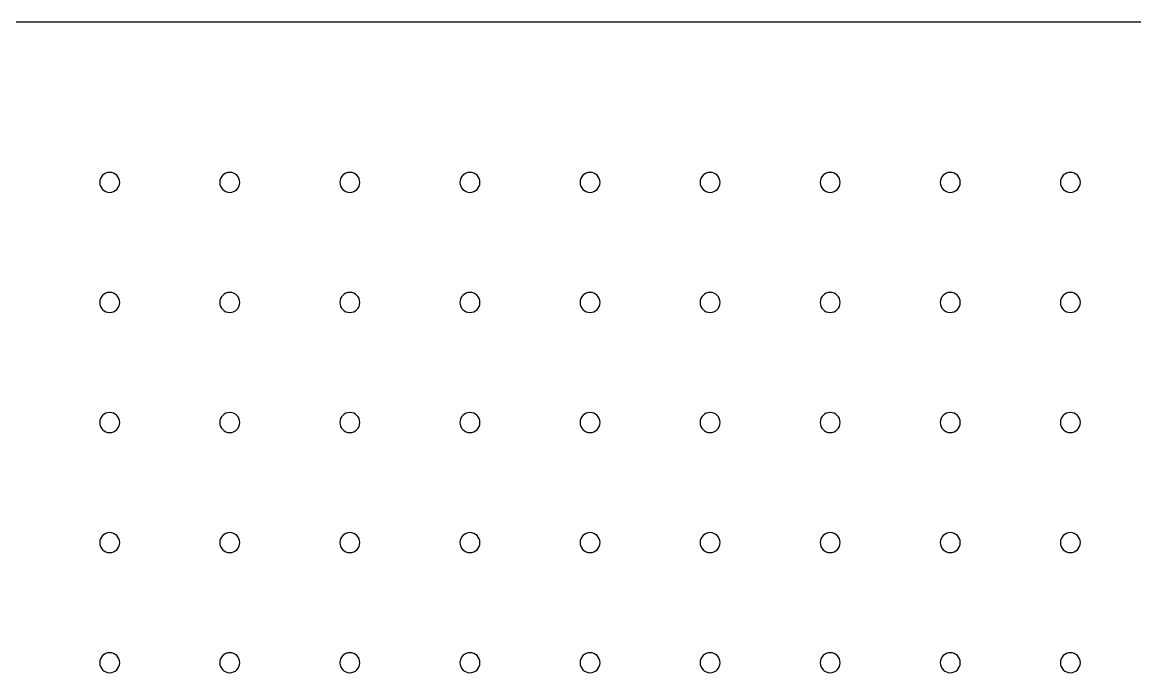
# Model space of a CAD drawing. Extents: x -215 to 2260, y -1591 to 611.
# Drawn here: x 81 to 358.9, y -459.5 to -297 of the extents above; entities that cross this region are included whole.
import ezdxf

# ---------------------------------------------------------------- set-up
doc = ezdxf.new("R2010")
doc.units = 0
doc.header["$MEASUREMENT"] = 0
doc.layers.get('0').update_dxf_attribs({"linetype": 'CONTINUOUS'})

# ---------------------------------------------------------------- blocks, each defined once
blk = doc.blocks.new('BLOCK_235')
at = {"color": 7}
blk.add_lwpolyline([(692.8, -296.99), (-187.2, -296.99)], dxfattribs=at)
blk = doc.blocks.new('BLOCK_605')
at = {"color": 7}
blk.add_open_spline([(345.3, -456.99), (345.3, -458.37), (344.18, -459.49), (342.8, -459.49), (341.42, -459.49), (340.3, -458.37), (340.3, -456.99), (340.3, -455.61), (341.42, -454.49), (342.8, -454.49), (344.18, -454.49), (345.3, -455.61), (345.3, -456.99), (345.3, -456.99), (345.3, -456.99), (345.3, -456.99)], degree=3, knots=[0, 0, 0, 0, 1, 1, 1, 2, 2, 2, 3, 3, 3, 4, 4, 4, 5, 5, 5, 5], dxfattribs=at)
blk = doc.blocks.new('BLOCK_606')
at = {"color": 7}
blk.add_open_spline([(315.3, -456.99), (315.3, -458.37), (314.18, -459.49), (312.8, -459.49), (311.42, -459.49), (310.3, -458.37), (310.3, -456.99), (310.3, -455.61), (311.42, -454.49), (312.8, -454.49), (314.18, -454.49), (315.3, -455.61), (315.3, -456.99), (315.3, -456.99), (315.3, -456.99), (315.3, -456.99)], degree=3, knots=[0, 0, 0, 0, 1, 1, 1, 2, 2, 2, 3, 3, 3, 4, 4, 4, 5, 5, 5, 5], dxfattribs=at)
blk = doc.blocks.new('BLOCK_607')
at = {"color": 7}
blk.add_open_spline([(285.3, -456.99), (285.3, -458.37), (284.18, -459.49), (282.8, -459.49), (281.42, -459.49), (280.3, -458.37), (280.3, -456.99), (280.3, -455.61), (281.42, -454.49), (282.8, -454.49), (284.18, -454.49), (285.3, -455.61), (285.3, -456.99), (285.3, -456.99), (285.3, -456.99), (285.3, -456.99)], degree=3, knots=[0, 0, 0, 0, 1, 1, 1, 2, 2, 2, 3, 3, 3, 4, 4, 4, 5, 5, 5, 5], dxfattribs=at)
blk = doc.blocks.new('BLOCK_608')
at = {"color": 7}
blk.add_open_spline([(255.3, -456.99), (255.3, -458.37), (254.18, -459.49), (252.8, -459.49), (251.42, -459.49), (250.3, -458.37), (250.3, -456.99), (250.3, -455.61), (251.42, -454.49), (252.8, -454.49), (254.18, -454.49), (255.3, -455.61), (255.3, -456.99), (255.3, -456.99), (255.3, -456.99), (255.3, -456.99)], degree=3, knots=[0, 0, 0, 0, 1, 1, 1, 2, 2, 2, 3, 3, 3, 4, 4, 4, 5, 5, 5, 5], dxfattribs=at)
blk = doc.blocks.new('BLOCK_609')
at = {"color": 7}
blk.add_open_spline([(225.3, -456.99), (225.3, -458.37), (224.18, -459.49), (222.8, -459.49), (221.42, -459.49), (220.3, -458.37), (220.3, -456.99), (220.3, -455.61), (221.42, -454.49), (222.8, -454.49), (224.18, -454.49), (225.3, -455.61), (225.3, -456.99), (225.3, -456.99), (225.3, -456.99), (225.3, -456.99)], degree=3, knots=[0, 0, 0, 0, 1, 1, 1, 2, 2, 2, 3, 3, 3, 4, 4, 4, 5, 5, 5, 5], dxfattribs=at)
blk = doc.blocks.new('BLOCK_610')
at = {"color": 7}
blk.add_open_spline([(195.3, -456.99), (195.3, -458.37), (194.18, -459.49), (192.8, -459.49), (191.42, -459.49), (190.3, -458.37), (190.3, -456.99), (190.3, -455.61), (191.42, -454.49), (192.8, -454.49), (194.18, -454.49), (195.3, -455.61), (195.3, -456.99), (195.3, -456.99), (195.3, -456.99), (195.3, -456.99)], degree=3, knots=[0, 0, 0, 0, 1, 1, 1, 2, 2, 2, 3, 3, 3, 4, 4, 4, 5, 5, 5, 5], dxfattribs=at)
blk = doc.blocks.new('BLOCK_611')
at = {"color": 7}
blk.add_open_spline([(165.3, -456.99), (165.3, -458.37), (164.18, -459.49), (162.8, -459.49), (161.42, -459.49), (160.3, -458.37), (160.3, -456.99), (160.3, -455.61), (161.42, -454.49), (162.8, -454.49), (164.18, -454.49), (165.3, -455.61), (165.3, -456.99), (165.3, -456.99), (165.3, -456.99), (165.3, -456.99)], degree=3, knots=[0, 0, 0, 0, 1, 1, 1, 2, 2, 2, 3, 3, 3, 4, 4, 4, 5, 5, 5, 5], dxfattribs=at)
blk = doc.blocks.new('BLOCK_612')
at = {"color": 7}
blk.add_open_spline([(135.3, -456.99), (135.3, -458.37), (134.18, -459.49), (132.8, -459.49), (131.42, -459.49), (130.3, -458.37), (130.3, -456.99), (130.3, -455.61), (131.42, -454.49), (132.8, -454.49), (134.18, -454.49), (135.3, -455.61), (135.3, -456.99), (135.3, -456.99), (135.3, -456.99), (135.3, -456.99)], degree=3, knots=[0, 0, 0, 0, 1, 1, 1, 2, 2, 2, 3, 3, 3, 4, 4, 4, 5, 5, 5, 5], dxfattribs=at)
blk = doc.blocks.new('BLOCK_613')
at = {"color": 7}
blk.add_open_spline([(105.3, -456.99), (105.3, -458.37), (104.18, -459.49), (102.8, -459.49), (101.42, -459.49), (100.3, -458.37), (100.3, -456.99), (100.3, -455.61), (101.42, -454.49), (102.8, -454.49), (104.18, -454.49), (105.3, -455.61), (105.3, -456.99), (105.3, -456.99), (105.3, -456.99), (105.3, -456.99)], degree=3, knots=[0, 0, 0, 0, 1, 1, 1, 2, 2, 2, 3, 3, 3, 4, 4, 4, 5, 5, 5, 5], dxfattribs=at)
blk = doc.blocks.new('BLOCK_632')
at = {"color": 7}
blk.add_open_spline([(345.3, -426.99), (345.3, -428.37), (344.18, -429.49), (342.8, -429.49), (341.42, -429.49), (340.3, -428.37), (340.3, -426.99), (340.3, -425.61), (341.42, -424.49), (342.8, -424.49), (344.18, -424.49), (345.3, -425.61), (345.3, -426.99), (345.3, -426.99), (345.3, -426.99), (345.3, -426.99)], degree=3, knots=[0, 0, 0, 0, 1, 1, 1, 2, 2, 2, 3, 3, 3, 4, 4, 4, 5, 5, 5, 5], dxfattribs=at)
blk = doc.blocks.new('BLOCK_633')
at = {"color": 7}
blk.add_open_spline([(315.3, -426.99), (315.3, -428.37), (314.18, -429.49), (312.8, -429.49), (311.42, -429.49), (310.3, -428.37), (310.3, -426.99), (310.3, -425.61), (311.42, -424.49), (312.8, -424.49), (314.18, -424.49), (315.3, -425.61), (315.3, -426.99), (315.3, -426.99), (315.3, -426.99), (315.3, -426.99)], degree=3, knots=[0, 0, 0, 0, 1, 1, 1, 2, 2, 2, 3, 3, 3, 4, 4, 4, 5, 5, 5, 5], dxfattribs=at)
blk = doc.blocks.new('BLOCK_634')
at = {"color": 7}
blk.add_open_spline([(285.3, -426.99), (285.3, -428.37), (284.18, -429.49), (282.8, -429.49), (281.42, -429.49), (280.3, -428.37), (280.3, -426.99), (280.3, -425.61), (281.42, -424.49), (282.8, -424.49), (284.18, -424.49), (285.3, -425.61), (285.3, -426.99), (285.3, -426.99), (285.3, -426.99), (285.3, -426.99)], degree=3, knots=[0, 0, 0, 0, 1, 1, 1, 2, 2, 2, 3, 3, 3, 4, 4, 4, 5, 5, 5, 5], dxfattribs=at)
blk = doc.blocks.new('BLOCK_635')
at = {"color": 7}
blk.add_open_spline([(255.3, -426.99), (255.3, -428.37), (254.18, -429.49), (252.8, -429.49), (251.42, -429.49), (250.3, -428.37), (250.3, -426.99), (250.3, -425.61), (251.42, -424.49), (252.8, -424.49), (254.18, -424.49), (255.3, -425.61), (255.3, -426.99), (255.3, -426.99), (255.3, -426.99), (255.3, -426.99)], degree=3, knots=[0, 0, 0, 0, 1, 1, 1, 2, 2, 2, 3, 3, 3, 4, 4, 4, 5, 5, 5, 5], dxfattribs=at)
blk = doc.blocks.new('BLOCK_636')
at = {"color": 7}
blk.add_open_spline([(225.3, -426.99), (225.3, -428.37), (224.18, -429.49), (222.8, -429.49), (221.42, -429.49), (220.3, -428.37), (220.3, -426.99), (220.3, -425.61), (221.42, -424.49), (222.8, -424.49), (224.18, -424.49), (225.3, -425.61), (225.3, -426.99), (225.3, -426.99), (225.3, -426.99), (225.3, -426.99)], degree=3, knots=[0, 0, 0, 0, 1, 1, 1, 2, 2, 2, 3, 3, 3, 4, 4, 4, 5, 5, 5, 5], dxfattribs=at)
blk = doc.blocks.new('BLOCK_637')
at = {"color": 7}
blk.add_open_spline([(195.3, -426.99), (195.3, -428.37), (194.18, -429.49), (192.8, -429.49), (191.42, -429.49), (190.3, -428.37), (190.3, -426.99), (190.3, -425.61), (191.42, -424.49), (192.8, -424.49), (194.18, -424.49), (195.3, -425.61), (195.3, -426.99), (195.3, -426.99), (195.3, -426.99), (195.3, -426.99)], degree=3, knots=[0, 0, 0, 0, 1, 1, 1, 2, 2, 2, 3, 3, 3, 4, 4, 4, 5, 5, 5, 5], dxfattribs=at)
blk = doc.blocks.new('BLOCK_638')
at = {"color": 7}
blk.add_open_spline([(165.3, -426.99), (165.3, -428.37), (164.18, -429.49), (162.8, -429.49), (161.42, -429.49), (160.3, -428.37), (160.3, -426.99), (160.3, -425.61), (161.42, -424.49), (162.8, -424.49), (164.18, -424.49), (165.3, -425.61), (165.3, -426.99), (165.3, -426.99), (165.3, -426.99), (165.3, -426.99)], degree=3, knots=[0, 0, 0, 0, 1, 1, 1, 2, 2, 2, 3, 3, 3, 4, 4, 4, 5, 5, 5, 5], dxfattribs=at)
blk = doc.blocks.new('BLOCK_639')
at = {"color": 7}
blk.add_open_spline([(135.3, -426.99), (135.3, -428.37), (134.18, -429.49), (132.8, -429.49), (131.42, -429.49), (130.3, -428.37), (130.3, -426.99), (130.3, -425.61), (131.42, -424.49), (132.8, -424.49), (134.18, -424.49), (135.3, -425.61), (135.3, -426.99), (135.3, -426.99), (135.3, -426.99), (135.3, -426.99)], degree=3, knots=[0, 0, 0, 0, 1, 1, 1, 2, 2, 2, 3, 3, 3, 4, 4, 4, 5, 5, 5, 5], dxfattribs=at)
blk = doc.blocks.new('BLOCK_640')
at = {"color": 7}
blk.add_open_spline([(105.3, -426.99), (105.3, -428.37), (104.18, -429.49), (102.8, -429.49), (101.42, -429.49), (100.3, -428.37), (100.3, -426.99), (100.3, -425.61), (101.42, -424.49), (102.8, -424.49), (104.18, -424.49), (105.3, -425.61), (105.3, -426.99), (105.3, -426.99), (105.3, -426.99), (105.3, -426.99)], degree=3, knots=[0, 0, 0, 0, 1, 1, 1, 2, 2, 2, 3, 3, 3, 4, 4, 4, 5, 5, 5, 5], dxfattribs=at)
blk = doc.blocks.new('BLOCK_659')
at = {"color": 7}
blk.add_open_spline([(345.3, -396.99), (345.3, -398.37), (344.18, -399.49), (342.8, -399.49), (341.42, -399.49), (340.3, -398.37), (340.3, -396.99), (340.3, -395.61), (341.42, -394.49), (342.8, -394.49), (344.18, -394.49), (345.3, -395.61), (345.3, -396.99), (345.3, -396.99), (345.3, -396.99), (345.3, -396.99)], degree=3, knots=[0, 0, 0, 0, 1, 1, 1, 2, 2, 2, 3, 3, 3, 4, 4, 4, 5, 5, 5, 5], dxfattribs=at)
blk = doc.blocks.new('BLOCK_660')
at = {"color": 7}
blk.add_open_spline([(315.3, -396.99), (315.3, -398.37), (314.18, -399.49), (312.8, -399.49), (311.42, -399.49), (310.3, -398.37), (310.3, -396.99), (310.3, -395.61), (311.42, -394.49), (312.8, -394.49), (314.18, -394.49), (315.3, -395.61), (315.3, -396.99), (315.3, -396.99), (315.3, -396.99), (315.3, -396.99)], degree=3, knots=[0, 0, 0, 0, 1, 1, 1, 2, 2, 2, 3, 3, 3, 4, 4, 4, 5, 5, 5, 5], dxfattribs=at)
blk = doc.blocks.new('BLOCK_661')
at = {"color": 7}
blk.add_open_spline([(285.3, -396.99), (285.3, -398.37), (284.18, -399.49), (282.8, -399.49), (281.42, -399.49), (280.3, -398.37), (280.3, -396.99), (280.3, -395.61), (281.42, -394.49), (282.8, -394.49), (284.18, -394.49), (285.3, -395.61), (285.3, -396.99), (285.3, -396.99), (285.3, -396.99), (285.3, -396.99)], degree=3, knots=[0, 0, 0, 0, 1, 1, 1, 2, 2, 2, 3, 3, 3, 4, 4, 4, 5, 5, 5, 5], dxfattribs=at)
blk = doc.blocks.new('BLOCK_662')
at = {"color": 7}
blk.add_open_spline([(255.3, -396.99), (255.3, -398.37), (254.18, -399.49), (252.8, -399.49), (251.42, -399.49), (250.3, -398.37), (250.3, -396.99), (250.3, -395.61), (251.42, -394.49), (252.8, -394.49), (254.18, -394.49), (255.3, -395.61), (255.3, -396.99), (255.3, -396.99), (255.3, -396.99), (255.3, -396.99)], degree=3, knots=[0, 0, 0, 0, 1, 1, 1, 2, 2, 2, 3, 3, 3, 4, 4, 4, 5, 5, 5, 5], dxfattribs=at)
blk = doc.blocks.new('BLOCK_663')
at = {"color": 7}
blk.add_open_spline([(225.3, -396.99), (225.3, -398.37), (224.18, -399.49), (222.8, -399.49), (221.42, -399.49), (220.3, -398.37), (220.3, -396.99), (220.3, -395.61), (221.42, -394.49), (222.8, -394.49), (224.18, -394.49), (225.3, -395.61), (225.3, -396.99), (225.3, -396.99), (225.3, -396.99), (225.3, -396.99)], degree=3, knots=[0, 0, 0, 0, 1, 1, 1, 2, 2, 2, 3, 3, 3, 4, 4, 4, 5, 5, 5, 5], dxfattribs=at)
blk = doc.blocks.new('BLOCK_664')
at = {"color": 7}
blk.add_open_spline([(195.3, -396.99), (195.3, -398.37), (194.18, -399.49), (192.8, -399.49), (191.42, -399.49), (190.3, -398.37), (190.3, -396.99), (190.3, -395.61), (191.42, -394.49), (192.8, -394.49), (194.18, -394.49), (195.3, -395.61), (195.3, -396.99), (195.3, -396.99), (195.3, -396.99), (195.3, -396.99)], degree=3, knots=[0, 0, 0, 0, 1, 1, 1, 2, 2, 2, 3, 3, 3, 4, 4, 4, 5, 5, 5, 5], dxfattribs=at)
blk = doc.blocks.new('BLOCK_665')
at = {"color": 7}
blk.add_open_spline([(165.3, -396.99), (165.3, -398.37), (164.18, -399.49), (162.8, -399.49), (161.42, -399.49), (160.3, -398.37), (160.3, -396.99), (160.3, -395.61), (161.42, -394.49), (162.8, -394.49), (164.18, -394.49), (165.3, -395.61), (165.3, -396.99), (165.3, -396.99), (165.3, -396.99), (165.3, -396.99)], degree=3, knots=[0, 0, 0, 0, 1, 1, 1, 2, 2, 2, 3, 3, 3, 4, 4, 4, 5, 5, 5, 5], dxfattribs=at)
blk = doc.blocks.new('BLOCK_666')
at = {"color": 7}
blk.add_open_spline([(135.3, -396.99), (135.3, -398.37), (134.18, -399.49), (132.8, -399.49), (131.42, -399.49), (130.3, -398.37), (130.3, -396.99), (130.3, -395.61), (131.42, -394.49), (132.8, -394.49), (134.18, -394.49), (135.3, -395.61), (135.3, -396.99), (135.3, -396.99), (135.3, -396.99), (135.3, -396.99)], degree=3, knots=[0, 0, 0, 0, 1, 1, 1, 2, 2, 2, 3, 3, 3, 4, 4, 4, 5, 5, 5, 5], dxfattribs=at)
blk = doc.blocks.new('BLOCK_667')
at = {"color": 7}
blk.add_open_spline([(105.3, -396.99), (105.3, -398.37), (104.18, -399.49), (102.8, -399.49), (101.42, -399.49), (100.3, -398.37), (100.3, -396.99), (100.3, -395.61), (101.42, -394.49), (102.8, -394.49), (104.18, -394.49), (105.3, -395.61), (105.3, -396.99), (105.3, -396.99), (105.3, -396.99), (105.3, -396.99)], degree=3, knots=[0, 0, 0, 0, 1, 1, 1, 2, 2, 2, 3, 3, 3, 4, 4, 4, 5, 5, 5, 5], dxfattribs=at)
blk = doc.blocks.new('BLOCK_686')
at = {"color": 7}
blk.add_open_spline([(345.3, -366.99), (345.3, -368.37), (344.18, -369.49), (342.8, -369.49), (341.42, -369.49), (340.3, -368.37), (340.3, -366.99), (340.3, -365.61), (341.42, -364.49), (342.8, -364.49), (344.18, -364.49), (345.3, -365.61), (345.3, -366.99), (345.3, -366.99), (345.3, -366.99), (345.3, -366.99)], degree=3, knots=[0, 0, 0, 0, 1, 1, 1, 2, 2, 2, 3, 3, 3, 4, 4, 4, 5, 5, 5, 5], dxfattribs=at)
blk = doc.blocks.new('BLOCK_687')
at = {"color": 7}
blk.add_open_spline([(315.3, -366.99), (315.3, -368.37), (314.18, -369.49), (312.8, -369.49), (311.42, -369.49), (310.3, -368.37), (310.3, -366.99), (310.3, -365.61), (311.42, -364.49), (312.8, -364.49), (314.18, -364.49), (315.3, -365.61), (315.3, -366.99), (315.3, -366.99), (315.3, -366.99), (315.3, -366.99)], degree=3, knots=[0, 0, 0, 0, 1, 1, 1, 2, 2, 2, 3, 3, 3, 4, 4, 4, 5, 5, 5, 5], dxfattribs=at)
blk = doc.blocks.new('BLOCK_688')
at = {"color": 7}
blk.add_open_spline([(285.3, -366.99), (285.3, -368.37), (284.18, -369.49), (282.8, -369.49), (281.42, -369.49), (280.3, -368.37), (280.3, -366.99), (280.3, -365.61), (281.42, -364.49), (282.8, -364.49), (284.18, -364.49), (285.3, -365.61), (285.3, -366.99), (285.3, -366.99), (285.3, -366.99), (285.3, -366.99)], degree=3, knots=[0, 0, 0, 0, 1, 1, 1, 2, 2, 2, 3, 3, 3, 4, 4, 4, 5, 5, 5, 5], dxfattribs=at)
blk = doc.blocks.new('BLOCK_689')
at = {"color": 7}
blk.add_open_spline([(255.3, -366.99), (255.3, -368.37), (254.18, -369.49), (252.8, -369.49), (251.42, -369.49), (250.3, -368.37), (250.3, -366.99), (250.3, -365.61), (251.42, -364.49), (252.8, -364.49), (254.18, -364.49), (255.3, -365.61), (255.3, -366.99), (255.3, -366.99), (255.3, -366.99), (255.3, -366.99)], degree=3, knots=[0, 0, 0, 0, 1, 1, 1, 2, 2, 2, 3, 3, 3, 4, 4, 4, 5, 5, 5, 5], dxfattribs=at)
blk = doc.blocks.new('BLOCK_690')
at = {"color": 7}
blk.add_open_spline([(225.3, -366.99), (225.3, -368.37), (224.18, -369.49), (222.8, -369.49), (221.42, -369.49), (220.3, -368.37), (220.3, -366.99), (220.3, -365.61), (221.42, -364.49), (222.8, -364.49), (224.18, -364.49), (225.3, -365.61), (225.3, -366.99), (225.3, -366.99), (225.3, -366.99), (225.3, -366.99)], degree=3, knots=[0, 0, 0, 0, 1, 1, 1, 2, 2, 2, 3, 3, 3, 4, 4, 4, 5, 5, 5, 5], dxfattribs=at)
blk = doc.blocks.new('BLOCK_691')
at = {"color": 7}
blk.add_open_spline([(195.3, -366.99), (195.3, -368.37), (194.18, -369.49), (192.8, -369.49), (191.42, -369.49), (190.3, -368.37), (190.3, -366.99), (190.3, -365.61), (191.42, -364.49), (192.8, -364.49), (194.18, -364.49), (195.3, -365.61), (195.3, -366.99), (195.3, -366.99), (195.3, -366.99), (195.3, -366.99)], degree=3, knots=[0, 0, 0, 0, 1, 1, 1, 2, 2, 2, 3, 3, 3, 4, 4, 4, 5, 5, 5, 5], dxfattribs=at)
blk = doc.blocks.new('BLOCK_692')
at = {"color": 7}
blk.add_open_spline([(165.3, -366.99), (165.3, -368.37), (164.18, -369.49), (162.8, -369.49), (161.42, -369.49), (160.3, -368.37), (160.3, -366.99), (160.3, -365.61), (161.42, -364.49), (162.8, -364.49), (164.18, -364.49), (165.3, -365.61), (165.3, -366.99), (165.3, -366.99), (165.3, -366.99), (165.3, -366.99)], degree=3, knots=[0, 0, 0, 0, 1, 1, 1, 2, 2, 2, 3, 3, 3, 4, 4, 4, 5, 5, 5, 5], dxfattribs=at)
blk = doc.blocks.new('BLOCK_693')
at = {"color": 7}
blk.add_open_spline([(135.3, -366.99), (135.3, -368.37), (134.18, -369.49), (132.8, -369.49), (131.42, -369.49), (130.3, -368.37), (130.3, -366.99), (130.3, -365.61), (131.42, -364.49), (132.8, -364.49), (134.18, -364.49), (135.3, -365.61), (135.3, -366.99), (135.3, -366.99), (135.3, -366.99), (135.3, -366.99)], degree=3, knots=[0, 0, 0, 0, 1, 1, 1, 2, 2, 2, 3, 3, 3, 4, 4, 4, 5, 5, 5, 5], dxfattribs=at)
blk = doc.blocks.new('BLOCK_694')
at = {"color": 7}
blk.add_open_spline([(105.3, -366.99), (105.3, -368.37), (104.18, -369.49), (102.8, -369.49), (101.42, -369.49), (100.3, -368.37), (100.3, -366.99), (100.3, -365.61), (101.42, -364.49), (102.8, -364.49), (104.18, -364.49), (105.3, -365.61), (105.3, -366.99), (105.3, -366.99), (105.3, -366.99), (105.3, -366.99)], degree=3, knots=[0, 0, 0, 0, 1, 1, 1, 2, 2, 2, 3, 3, 3, 4, 4, 4, 5, 5, 5, 5], dxfattribs=at)
blk = doc.blocks.new('BLOCK_713')
at = {"color": 7}
blk.add_open_spline([(345.3, -336.99), (345.3, -338.37), (344.18, -339.49), (342.8, -339.49), (341.42, -339.49), (340.3, -338.37), (340.3, -336.99), (340.3, -335.61), (341.42, -334.49), (342.8, -334.49), (344.18, -334.49), (345.3, -335.61), (345.3, -336.99), (345.3, -336.99), (345.3, -336.99), (345.3, -336.99)], degree=3, knots=[0, 0, 0, 0, 1, 1, 1, 2, 2, 2, 3, 3, 3, 4, 4, 4, 5, 5, 5, 5], dxfattribs=at)
blk = doc.blocks.new('BLOCK_714')
at = {"color": 7}
blk.add_open_spline([(315.3, -336.99), (315.3, -338.37), (314.18, -339.49), (312.8, -339.49), (311.42, -339.49), (310.3, -338.37), (310.3, -336.99), (310.3, -335.61), (311.42, -334.49), (312.8, -334.49), (314.18, -334.49), (315.3, -335.61), (315.3, -336.99), (315.3, -336.99), (315.3, -336.99), (315.3, -336.99)], degree=3, knots=[0, 0, 0, 0, 1, 1, 1, 2, 2, 2, 3, 3, 3, 4, 4, 4, 5, 5, 5, 5], dxfattribs=at)
blk = doc.blocks.new('BLOCK_715')
at = {"color": 7}
blk.add_open_spline([(285.3, -336.99), (285.3, -338.37), (284.18, -339.49), (282.8, -339.49), (281.42, -339.49), (280.3, -338.37), (280.3, -336.99), (280.3, -335.61), (281.42, -334.49), (282.8, -334.49), (284.18, -334.49), (285.3, -335.61), (285.3, -336.99), (285.3, -336.99), (285.3, -336.99), (285.3, -336.99)], degree=3, knots=[0, 0, 0, 0, 1, 1, 1, 2, 2, 2, 3, 3, 3, 4, 4, 4, 5, 5, 5, 5], dxfattribs=at)
blk = doc.blocks.new('BLOCK_716')
at = {"color": 7}
blk.add_open_spline([(255.3, -336.99), (255.3, -338.37), (254.18, -339.49), (252.8, -339.49), (251.42, -339.49), (250.3, -338.37), (250.3, -336.99), (250.3, -335.61), (251.42, -334.49), (252.8, -334.49), (254.18, -334.49), (255.3, -335.61), (255.3, -336.99), (255.3, -336.99), (255.3, -336.99), (255.3, -336.99)], degree=3, knots=[0, 0, 0, 0, 1, 1, 1, 2, 2, 2, 3, 3, 3, 4, 4, 4, 5, 5, 5, 5], dxfattribs=at)
blk = doc.blocks.new('BLOCK_717')
at = {"color": 7}
blk.add_open_spline([(225.3, -336.99), (225.3, -338.37), (224.18, -339.49), (222.8, -339.49), (221.42, -339.49), (220.3, -338.37), (220.3, -336.99), (220.3, -335.61), (221.42, -334.49), (222.8, -334.49), (224.18, -334.49), (225.3, -335.61), (225.3, -336.99), (225.3, -336.99), (225.3, -336.99), (225.3, -336.99)], degree=3, knots=[0, 0, 0, 0, 1, 1, 1, 2, 2, 2, 3, 3, 3, 4, 4, 4, 5, 5, 5, 5], dxfattribs=at)
blk = doc.blocks.new('BLOCK_718')
at = {"color": 7}
blk.add_open_spline([(195.3, -336.99), (195.3, -338.37), (194.18, -339.49), (192.8, -339.49), (191.42, -339.49), (190.3, -338.37), (190.3, -336.99), (190.3, -335.61), (191.42, -334.49), (192.8, -334.49), (194.18, -334.49), (195.3, -335.61), (195.3, -336.99), (195.3, -336.99), (195.3, -336.99), (195.3, -336.99)], degree=3, knots=[0, 0, 0, 0, 1, 1, 1, 2, 2, 2, 3, 3, 3, 4, 4, 4, 5, 5, 5, 5], dxfattribs=at)
blk = doc.blocks.new('BLOCK_719')
at = {"color": 7}
blk.add_open_spline([(165.3, -336.99), (165.3, -338.37), (164.18, -339.49), (162.8, -339.49), (161.42, -339.49), (160.3, -338.37), (160.3, -336.99), (160.3, -335.61), (161.42, -334.49), (162.8, -334.49), (164.18, -334.49), (165.3, -335.61), (165.3, -336.99), (165.3, -336.99), (165.3, -336.99), (165.3, -336.99)], degree=3, knots=[0, 0, 0, 0, 1, 1, 1, 2, 2, 2, 3, 3, 3, 4, 4, 4, 5, 5, 5, 5], dxfattribs=at)
blk = doc.blocks.new('BLOCK_720')
at = {"color": 7}
blk.add_open_spline([(135.3, -336.99), (135.3, -338.37), (134.18, -339.49), (132.8, -339.49), (131.42, -339.49), (130.3, -338.37), (130.3, -336.99), (130.3, -335.61), (131.42, -334.49), (132.8, -334.49), (134.18, -334.49), (135.3, -335.61), (135.3, -336.99), (135.3, -336.99), (135.3, -336.99), (135.3, -336.99)], degree=3, knots=[0, 0, 0, 0, 1, 1, 1, 2, 2, 2, 3, 3, 3, 4, 4, 4, 5, 5, 5, 5], dxfattribs=at)
blk = doc.blocks.new('BLOCK_721')
at = {"color": 7}
blk.add_open_spline([(105.3, -336.99), (105.3, -338.37), (104.18, -339.49), (102.8, -339.49), (101.42, -339.49), (100.3, -338.37), (100.3, -336.99), (100.3, -335.61), (101.42, -334.49), (102.8, -334.49), (104.18, -334.49), (105.3, -335.61), (105.3, -336.99), (105.3, -336.99), (105.3, -336.99), (105.3, -336.99)], degree=3, knots=[0, 0, 0, 0, 1, 1, 1, 2, 2, 2, 3, 3, 3, 4, 4, 4, 5, 5, 5, 5], dxfattribs=at)
blk = doc.blocks.new('BLOCK_233')
for name in ['BLOCK_235', 'BLOCK_721', 'BLOCK_720', 'BLOCK_719', 'BLOCK_718', 'BLOCK_717', 'BLOCK_716', 'BLOCK_715', 'BLOCK_714', 'BLOCK_713', 'BLOCK_694', 'BLOCK_693', 'BLOCK_692', 'BLOCK_691', 'BLOCK_690', 'BLOCK_689', 'BLOCK_688', 'BLOCK_687', 'BLOCK_686', 'BLOCK_667', 'BLOCK_666', 'BLOCK_665', 'BLOCK_664', 'BLOCK_663', 'BLOCK_662', 'BLOCK_661', 'BLOCK_660', 'BLOCK_659', 'BLOCK_640', 'BLOCK_639', 'BLOCK_638', 'BLOCK_637', 'BLOCK_636', 'BLOCK_635', 'BLOCK_634', 'BLOCK_633', 'BLOCK_632', 'BLOCK_613', 'BLOCK_612', 'BLOCK_611', 'BLOCK_610', 'BLOCK_609', 'BLOCK_608', 'BLOCK_607', 'BLOCK_606', 'BLOCK_605']:
    blk.add_blockref(name, (0, 0))

msp = doc.modelspace()

# ---------------------------------------------------------------- block references
msp.add_blockref('BLOCK_233', (0, 0))

doc.saveas('drawing.dxf')
